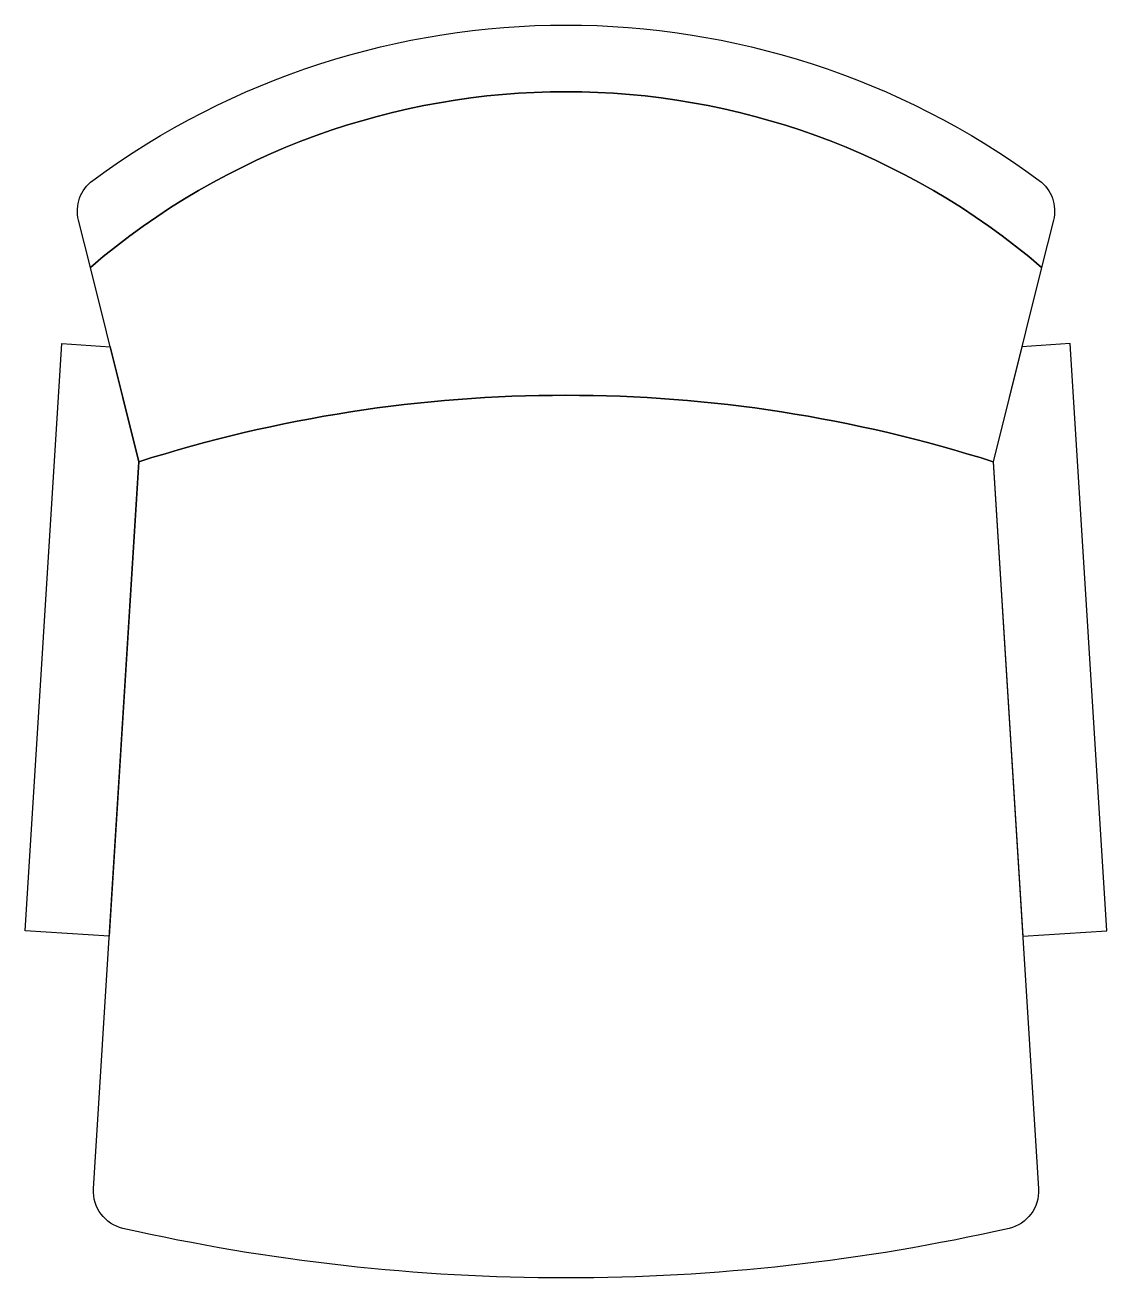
# Model space of a CAD drawing. Header units: millimetres. Extents: x -285 to 285, y -330 to 330.
import ezdxf

# ---------------------------------------------------------------- set-up
doc = ezdxf.new("R2010")
doc.units = ezdxf.units.MM
doc.header["$LTSCALE"] = 0.001

msp = doc.modelspace()

# ---------------------------------------------------------------- linework, layer by layer
for points in [[(-250.6, 202.38), (-256.8, 227.18, -0.304601), (-249.3, 248.18, -0.328306), (249.3, 248.18, -0.304601), (256.8, 227.18), (250.6, 202.38, 0.369254), (-250.6, 202.38)], [(-225, 99.98), (-250.6, 202.38, -0.369254), (250.6, 202.38), (225, 99.98, 0.155559), (-225, 99.98)], [(-233.4, -303.92, -0.368214), (-248.9, -283.12), (-225, 99.98, -0.155559), (225, 99.98), (248.9, -283.12, -0.368214), (233.4, -303.92, -0.111819), (-233.4, -303.92)]]:
    msp.add_lwpolyline(points, format="xyb")
for points in [[(-240.6, -150.02), (-285, -147.22), (-265.7, 162.18), (-240.1, 160.58), (-225, 99.98), (-240.6, -150.02)], [(240.6, -150.02), (285, -147.22), (265.7, 162.18), (240.1, 160.58), (225, 99.98), (240.6, -150.02)]]:
    msp.add_lwpolyline(points)

doc.saveas('drawing.dxf')
